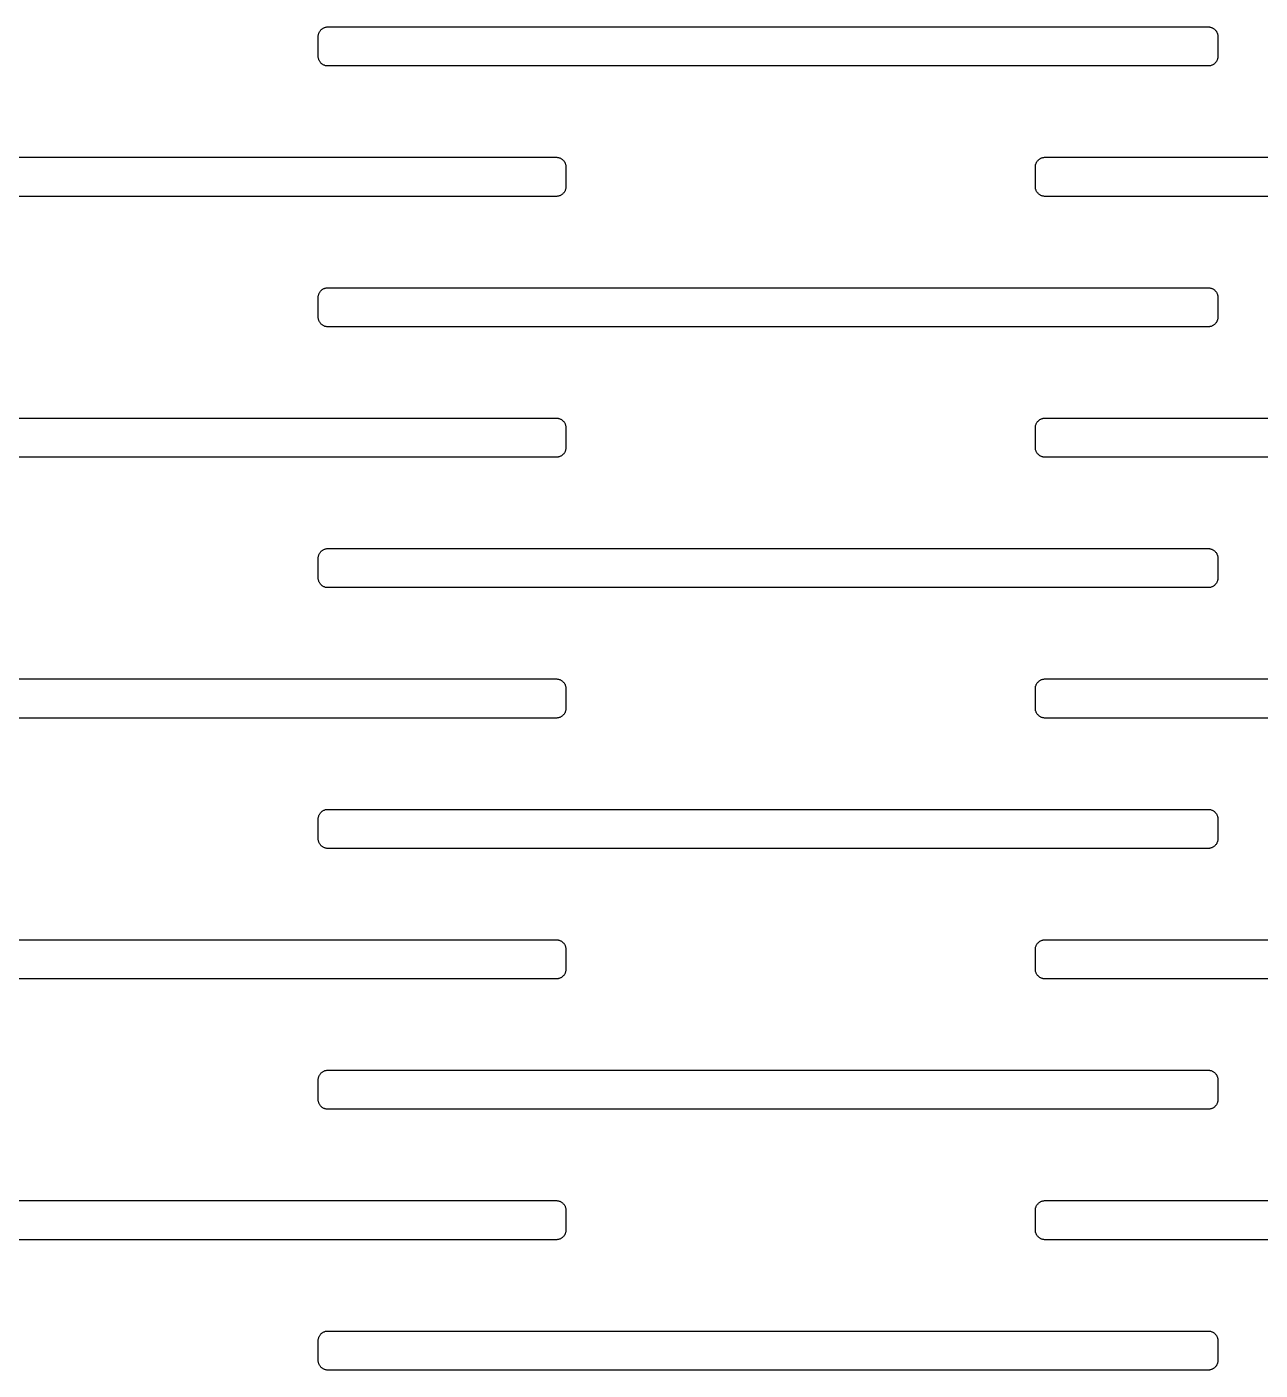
# Model space of a CAD drawing. Header units: metres. Extents: x -156 to 156, y -163 to 163.
# Drawn here: x -1.24 to 36.6, y -81.3 to -40.1 of the extents above; entities that cross this region are included whole.
import ezdxf

# ---------------------------------------------------------------- set-up
doc = ezdxf.new("R2010")
doc.units = ezdxf.units.M

msp = doc.modelspace()

# ---------------------------------------------------------------- linework, layer by layer
for p, q in [((7.70059, -40.3812), (7.70236, -40.3624)), ((7.70236, -40.3624), (7.70531, -40.3438)), ((7.70531, -40.3438), (7.70941, -40.3254)), ((7.70941, -40.3254), (7.71468, -40.3073)), ((7.71468, -40.3073), (7.72105, -40.2896)), ((7.72105, -40.2896), (7.72855, -40.2723)), ((7.72855, -40.2723), (7.73711, -40.2555)), ((7.73711, -40.2555), (7.74669, -40.2392)), ((7.74669, -40.2392), (7.75729, -40.2237)), ((7.75729, -40.2237), (7.76884, -40.2088)), ((7.76884, -40.2088), (7.7813, -40.1946)), ((7.7813, -40.1946), (7.79463, -40.1813)), ((7.79463, -40.1813), (7.80876, -40.1688)), ((7.80876, -40.1688), (7.82365, -40.1573)), ((7.82365, -40.1573), (7.83925, -40.1467)), ((7.83925, -40.1467), (7.85547, -40.1371)), ((7.85547, -40.1371), (7.87225, -40.1286)), ((7.87225, -40.1286), (7.88956, -40.1211)), ((7.88956, -40.1211), (7.90729, -40.1147)), ((7.90729, -40.1147), (7.92538, -40.1094)), ((7.92538, -40.1094), (7.94377, -40.1053)), ((7.94377, -40.1053), (7.96239, -40.1024)), ((7.96239, -40.1024), (7.98116, -40.1006)), ((7.98116, -40.1006), (8, -40.1)), ((8, -40.1), (35, -40.1)), ((35, -40.1), (35.0188, -40.1006)), ((35.0188, -40.1006), (35.0376, -40.1024)), ((35.0376, -40.1024), (35.0562, -40.1053)), ((35.0562, -40.1053), (35.0746, -40.1094)), ((35.0746, -40.1094), (35.0927, -40.1147)), ((35.0927, -40.1147), (35.1104, -40.1211)), ((35.1104, -40.1211), (35.1277, -40.1286)), ((35.1277, -40.1286), (35.1445, -40.1371)), ((35.1445, -40.1371), (35.1607, -40.1467)), ((35.1607, -40.1467), (35.1763, -40.1573)), ((35.1763, -40.1573), (35.1912, -40.1688)), ((35.1912, -40.1688), (35.2054, -40.1813)), ((35.2054, -40.1813), (35.2187, -40.1946)), ((35.2187, -40.1946), (35.2312, -40.2088)), ((35.2312, -40.2088), (35.2427, -40.2237)), ((35.2427, -40.2237), (35.2533, -40.2392)), ((35.2533, -40.2392), (35.2629, -40.2555)), ((35.2629, -40.2555), (35.2714, -40.2723)), ((35.2714, -40.2723), (35.2789, -40.2896)), ((35.2789, -40.2896), (35.2853, -40.3073)), ((35.2853, -40.3073), (35.2906, -40.3254)), ((35.2906, -40.3254), (35.2947, -40.3438)), ((35.2947, -40.3438), (35.2976, -40.3624)), ((35.2976, -40.3624), (35.2994, -40.3812)), ((7.7, -40.4), (7.70059, -40.3812)), ((7.7, -41), (7.7, -40.4)), ((35.2994, -40.3812), (35.3, -40.4)), ((35.3, -40.4), (35.3, -41)), ((7.70059, -41.0188), (7.7, -41)), ((7.70236, -41.0376), (7.70059, -41.0188)), ((7.70531, -41.0562), (7.70236, -41.0376)), ((7.70941, -41.0746), (7.70531, -41.0562)), ((7.71468, -41.0927), (7.70941, -41.0746)), ((7.72105, -41.1104), (7.71468, -41.0927)), ((7.72855, -41.1277), (7.72105, -41.1104)), ((7.73711, -41.1445), (7.72855, -41.1277)), ((7.74669, -41.1607), (7.73711, -41.1445)), ((7.75729, -41.1763), (7.74669, -41.1607)), ((7.76884, -41.1912), (7.75729, -41.1763)), ((7.7813, -41.2054), (7.76884, -41.1912)), ((35.2312, -41.1912), (35.2187, -41.2054)), ((35.2427, -41.1763), (35.2312, -41.1912)), ((35.2533, -41.1607), (35.2427, -41.1763)), ((35.2629, -41.1445), (35.2533, -41.1607)), ((35.2714, -41.1277), (35.2629, -41.1445)), ((35.2789, -41.1104), (35.2714, -41.1277)), ((35.2853, -41.0927), (35.2789, -41.1104)), ((35.2906, -41.0746), (35.2853, -41.0927)), ((35.2947, -41.0562), (35.2906, -41.0746)), ((35.2976, -41.0376), (35.2947, -41.0562)), ((35.2994, -41.0188), (35.2976, -41.0376)), ((35.3, -41), (35.2994, -41.0188)), ((7.79463, -41.2187), (7.7813, -41.2054)), ((7.80876, -41.2312), (7.79463, -41.2187)), ((7.82365, -41.2427), (7.80876, -41.2312)), ((7.83925, -41.2533), (7.82365, -41.2427)), ((7.85547, -41.2629), (7.83925, -41.2533)), ((7.87225, -41.2714), (7.85547, -41.2629)), ((7.88956, -41.2789), (7.87225, -41.2714)), ((7.90729, -41.2853), (7.88956, -41.2789)), ((7.92538, -41.2906), (7.90729, -41.2853)), ((7.94377, -41.2947), (7.92538, -41.2906)), ((7.96239, -41.2976), (7.94377, -41.2947)), ((7.98116, -41.2994), (7.96239, -41.2976)), ((8, -41.3), (7.98116, -41.2994)), ((35, -41.3), (8, -41.3)), ((35.0188, -41.2994), (35, -41.3)), ((35.0376, -41.2976), (35.0188, -41.2994)), ((35.0562, -41.2947), (35.0376, -41.2976)), ((35.0746, -41.2906), (35.0562, -41.2947)), ((35.0927, -41.2853), (35.0746, -41.2906)), ((35.1104, -41.2789), (35.0927, -41.2853)), ((35.1277, -41.2714), (35.1104, -41.2789)), ((35.1445, -41.2629), (35.1277, -41.2714)), ((35.1607, -41.2533), (35.1445, -41.2629)), ((35.1763, -41.2427), (35.1607, -41.2533)), ((35.1912, -41.2312), (35.1763, -41.2427)), ((35.2054, -41.2187), (35.1912, -41.2312)), ((35.2187, -41.2054), (35.2054, -41.2187)), ((-15, -44.1), (15, -44.1)), ((15, -44.1), (15.0188, -44.1006)), ((15.0188, -44.1006), (15.0376, -44.1024)), ((15.0376, -44.1024), (15.0562, -44.1053)), ((15.0562, -44.1053), (15.0746, -44.1094)), ((15.0746, -44.1094), (15.0927, -44.1147)), ((15.0927, -44.1147), (15.1104, -44.1211)), ((15.1104, -44.1211), (15.1277, -44.1286)), ((15.1277, -44.1286), (15.1445, -44.1371)), ((15.1445, -44.1371), (15.1607, -44.1467)), ((15.1607, -44.1467), (15.1763, -44.1573)), ((15.1763, -44.1573), (15.1912, -44.1688)), ((15.1912, -44.1688), (15.2054, -44.1813)), ((15.2054, -44.1813), (15.2187, -44.1946)), ((15.2187, -44.1946), (15.2311, -44.2088)), ((15.2311, -44.2088), (15.2427, -44.2237)), ((15.2427, -44.2237), (15.2533, -44.2392)), ((15.2533, -44.2392), (15.2629, -44.2555)), ((15.2629, -44.2555), (15.2714, -44.2723)), ((15.2714, -44.2723), (15.2789, -44.2896)), ((15.2789, -44.2896), (15.2853, -44.3073)), ((15.2853, -44.3073), (15.2906, -44.3254)), ((15.2906, -44.3254), (15.2947, -44.3438)), ((15.2947, -44.3438), (15.2976, -44.3624)), ((15.2976, -44.3624), (15.2994, -44.3812)), ((15.2994, -44.3812), (15.3, -44.4)), ((15.3, -44.4), (15.3, -45)), ((29.7, -44.4), (29.7006, -44.3812)), ((29.7, -45), (29.7, -44.4)), ((29.7006, -44.3812), (29.7024, -44.3624)), ((29.7024, -44.3624), (29.7053, -44.3438)), ((29.7053, -44.3438), (29.7094, -44.3254)), ((29.7094, -44.3254), (29.7147, -44.3073)), ((29.7147, -44.3073), (29.7211, -44.2896)), ((29.7211, -44.2896), (29.7285, -44.2723)), ((29.7285, -44.2723), (29.7371, -44.2555)), ((29.7371, -44.2555), (29.7467, -44.2392)), ((29.7467, -44.2392), (29.7573, -44.2237)), ((29.7573, -44.2237), (29.7688, -44.2088)), ((29.7688, -44.2088), (29.7813, -44.1946)), ((29.7813, -44.1946), (29.7946, -44.1813)), ((29.7946, -44.1813), (29.8088, -44.1688)), ((29.8088, -44.1688), (29.8237, -44.1573)), ((29.8237, -44.1573), (29.8392, -44.1467)), ((29.8392, -44.1467), (29.8555, -44.1371)), ((29.8555, -44.1371), (29.8723, -44.1286)), ((29.8723, -44.1286), (29.8896, -44.1211)), ((29.8896, -44.1211), (29.9073, -44.1147)), ((29.9073, -44.1147), (29.9254, -44.1094)), ((29.9254, -44.1094), (29.9438, -44.1053)), ((29.9438, -44.1053), (29.9624, -44.1024)), ((29.9624, -44.1024), (29.9812, -44.1006)), ((29.9812, -44.1006), (30, -44.1)), ((30, -44.1), (57, -44.1)), ((15, -45.3), (-15, -45.3)), ((15.0188, -45.2994), (15, -45.3)), ((15.0376, -45.2976), (15.0188, -45.2994)), ((15.0562, -45.2947), (15.0376, -45.2976)), ((15.0746, -45.2906), (15.0562, -45.2947)), ((15.0927, -45.2853), (15.0746, -45.2906)), ((15.1104, -45.2789), (15.0927, -45.2853)), ((15.1277, -45.2714), (15.1104, -45.2789)), ((15.1445, -45.2629), (15.1277, -45.2714)), ((15.1607, -45.2533), (15.1445, -45.2629)), ((15.1763, -45.2427), (15.1607, -45.2533)), ((15.1912, -45.2312), (15.1763, -45.2427)), ((15.2054, -45.2187), (15.1912, -45.2312)), ((15.2187, -45.2054), (15.2054, -45.2187)), ((15.2311, -45.1912), (15.2187, -45.2054)), ((15.2427, -45.1763), (15.2311, -45.1912)), ((15.2533, -45.1607), (15.2427, -45.1763)), ((15.2629, -45.1445), (15.2533, -45.1607)), ((15.2714, -45.1277), (15.2629, -45.1445)), ((15.2789, -45.1104), (15.2714, -45.1277)), ((15.2853, -45.0927), (15.2789, -45.1104)), ((15.2906, -45.0746), (15.2853, -45.0927)), ((15.2947, -45.0562), (15.2906, -45.0746)), ((15.2976, -45.0376), (15.2947, -45.0562)), ((15.2994, -45.0188), (15.2976, -45.0376)), ((15.3, -45), (15.2994, -45.0188)), ((29.7006, -45.0188), (29.7, -45)), ((29.7024, -45.0376), (29.7006, -45.0188)), ((29.7053, -45.0562), (29.7024, -45.0376)), ((29.7094, -45.0746), (29.7053, -45.0562)), ((29.7147, -45.0927), (29.7094, -45.0746)), ((29.7211, -45.1104), (29.7147, -45.0927)), ((29.7285, -45.1277), (29.7211, -45.1104)), ((29.7371, -45.1445), (29.7285, -45.1277)), ((29.7467, -45.1607), (29.7371, -45.1445)), ((29.7573, -45.1763), (29.7467, -45.1607)), ((29.7688, -45.1912), (29.7573, -45.1763)), ((29.7813, -45.2054), (29.7688, -45.1912)), ((29.7946, -45.2187), (29.7813, -45.2054)), ((29.8088, -45.2312), (29.7946, -45.2187)), ((29.8237, -45.2427), (29.8088, -45.2312)), ((29.8392, -45.2533), (29.8237, -45.2427)), ((29.8555, -45.2629), (29.8392, -45.2533)), ((29.8723, -45.2714), (29.8555, -45.2629)), ((29.8896, -45.2789), (29.8723, -45.2714)), ((29.9073, -45.2853), (29.8896, -45.2789)), ((29.9254, -45.2906), (29.9073, -45.2853)), ((29.9438, -45.2947), (29.9254, -45.2906)), ((29.9624, -45.2976), (29.9438, -45.2947)), ((29.9812, -45.2994), (29.9624, -45.2976)), ((30, -45.3), (29.9812, -45.2994)), ((57, -45.3), (30, -45.3)), ((7.76884, -48.2088), (7.7813, -48.1946)), ((7.7813, -48.1946), (7.79463, -48.1813)), ((7.79463, -48.1813), (7.80876, -48.1688)), ((7.80876, -48.1688), (7.82365, -48.1573)), ((7.82365, -48.1573), (7.83925, -48.1467)), ((7.83925, -48.1467), (7.85547, -48.1371)), ((7.85547, -48.1371), (7.87225, -48.1286)), ((7.87225, -48.1286), (7.88956, -48.1211)), ((7.88956, -48.1211), (7.90729, -48.1147)), ((7.90729, -48.1147), (7.92538, -48.1094)), ((7.92538, -48.1094), (7.94377, -48.1053)), ((7.94377, -48.1053), (7.96239, -48.1024)), ((7.96239, -48.1024), (7.98116, -48.1006)), ((7.98116, -48.1006), (8, -48.1)), ((8, -48.1), (35, -48.1)), ((35, -48.1), (35.0188, -48.1006)), ((35.0188, -48.1006), (35.0376, -48.1024)), ((35.0376, -48.1024), (35.0562, -48.1053)), ((35.0562, -48.1053), (35.0746, -48.1094)), ((35.0746, -48.1094), (35.0927, -48.1147)), ((35.0927, -48.1147), (35.1104, -48.1211)), ((35.1104, -48.1211), (35.1277, -48.1286)), ((35.1277, -48.1286), (35.1445, -48.1371)), ((35.1445, -48.1371), (35.1607, -48.1467)), ((35.1607, -48.1467), (35.1763, -48.1573)), ((35.1763, -48.1573), (35.1912, -48.1688)), ((35.1912, -48.1688), (35.2054, -48.1813)), ((35.2054, -48.1813), (35.2187, -48.1946)), ((35.2187, -48.1946), (35.2312, -48.2088)), ((7.7, -48.4), (7.70059, -48.3812)), ((7.7, -49), (7.7, -48.4)), ((7.70059, -48.3812), (7.70236, -48.3624)), ((7.70236, -48.3624), (7.70531, -48.3438)), ((7.70531, -48.3438), (7.70941, -48.3254)), ((7.70941, -48.3254), (7.71468, -48.3073)), ((7.71468, -48.3073), (7.72105, -48.2896)), ((7.72105, -48.2896), (7.72855, -48.2723)), ((7.72855, -48.2723), (7.73711, -48.2555)), ((7.73711, -48.2555), (7.74669, -48.2392)), ((7.74669, -48.2392), (7.75729, -48.2237)), ((7.75729, -48.2237), (7.76884, -48.2088)), ((35.2312, -48.2088), (35.2427, -48.2237)), ((35.2427, -48.2237), (35.2533, -48.2392)), ((35.2533, -48.2392), (35.2629, -48.2555)), ((35.2629, -48.2555), (35.2714, -48.2723)), ((35.2714, -48.2723), (35.2789, -48.2896)), ((35.2789, -48.2896), (35.2853, -48.3073)), ((35.2853, -48.3073), (35.2906, -48.3254)), ((35.2906, -48.3254), (35.2947, -48.3438)), ((35.2947, -48.3438), (35.2976, -48.3624)), ((35.2976, -48.3624), (35.2994, -48.3812)), ((35.2994, -48.3812), (35.3, -48.4)), ((35.3, -48.4), (35.3, -49)), ((7.70059, -49.0188), (7.7, -49)), ((7.70236, -49.0376), (7.70059, -49.0188)), ((35.2994, -49.0188), (35.2976, -49.0376)), ((35.3, -49), (35.2994, -49.0188)), ((7.70531, -49.0562), (7.70236, -49.0376)), ((7.70941, -49.0746), (7.70531, -49.0562)), ((7.71468, -49.0927), (7.70941, -49.0746)), ((7.72105, -49.1104), (7.71468, -49.0927)), ((7.72855, -49.1277), (7.72105, -49.1104)), ((7.73711, -49.1445), (7.72855, -49.1277)), ((7.74669, -49.1607), (7.73711, -49.1445)), ((7.75729, -49.1763), (7.74669, -49.1607)), ((7.76884, -49.1912), (7.75729, -49.1763)), ((7.7813, -49.2054), (7.76884, -49.1912)), ((7.79463, -49.2187), (7.7813, -49.2054)), ((7.80876, -49.2312), (7.79463, -49.2187)), ((7.82365, -49.2427), (7.80876, -49.2312)), ((7.83925, -49.2533), (7.82365, -49.2427)), ((7.85547, -49.2629), (7.83925, -49.2533)), ((7.87225, -49.2714), (7.85547, -49.2629)), ((7.88956, -49.2789), (7.87225, -49.2714)), ((7.90729, -49.2853), (7.88956, -49.2789)), ((7.92538, -49.2906), (7.90729, -49.2853)), ((7.94377, -49.2947), (7.92538, -49.2906)), ((7.96239, -49.2976), (7.94377, -49.2947)), ((7.98116, -49.2994), (7.96239, -49.2976)), ((8, -49.3), (7.98116, -49.2994)), ((35, -49.3), (8, -49.3)), ((35.0188, -49.2994), (35, -49.3)), ((35.0376, -49.2976), (35.0188, -49.2994)), ((35.0562, -49.2947), (35.0376, -49.2976)), ((35.0746, -49.2906), (35.0562, -49.2947)), ((35.0927, -49.2853), (35.0746, -49.2906)), ((35.1104, -49.2789), (35.0927, -49.2853)), ((35.1277, -49.2714), (35.1104, -49.2789)), ((35.1445, -49.2629), (35.1277, -49.2714)), ((35.1607, -49.2533), (35.1445, -49.2629)), ((35.1763, -49.2427), (35.1607, -49.2533)), ((35.1912, -49.2312), (35.1763, -49.2427)), ((35.2054, -49.2187), (35.1912, -49.2312)), ((35.2187, -49.2054), (35.2054, -49.2187)), ((35.2312, -49.1912), (35.2187, -49.2054)), ((35.2427, -49.1763), (35.2312, -49.1912)), ((35.2533, -49.1607), (35.2427, -49.1763)), ((35.2629, -49.1445), (35.2533, -49.1607)), ((35.2714, -49.1277), (35.2629, -49.1445)), ((35.2789, -49.1104), (35.2714, -49.1277)), ((35.2853, -49.0927), (35.2789, -49.1104)), ((35.2906, -49.0746), (35.2853, -49.0927)), ((35.2947, -49.0562), (35.2906, -49.0746)), ((35.2976, -49.0376), (35.2947, -49.0562)), ((-15, -52.1), (15, -52.1)), ((15, -52.1), (15.0188, -52.1006)), ((15.0188, -52.1006), (15.0376, -52.1024)), ((15.0376, -52.1024), (15.0562, -52.1053)), ((15.0562, -52.1053), (15.0746, -52.1094)), ((15.0746, -52.1094), (15.0927, -52.1147)), ((15.0927, -52.1147), (15.1104, -52.1211)), ((15.1104, -52.1211), (15.1277, -52.1286)), ((15.1277, -52.1286), (15.1445, -52.1371)), ((15.1445, -52.1371), (15.1607, -52.1467)), ((15.1607, -52.1467), (15.1763, -52.1573)), ((15.1763, -52.1573), (15.1912, -52.1688)), ((15.1912, -52.1688), (15.2054, -52.1813)), ((15.2054, -52.1813), (15.2187, -52.1946)), ((15.2187, -52.1946), (15.2311, -52.2088)), ((15.2311, -52.2088), (15.2427, -52.2237)), ((15.2427, -52.2237), (15.2533, -52.2392)), ((15.2533, -52.2392), (15.2629, -52.2555)), ((15.2629, -52.2555), (15.2714, -52.2723)), ((15.2714, -52.2723), (15.2789, -52.2896)), ((15.2789, -52.2896), (15.2853, -52.3073)), ((15.2853, -52.3073), (15.2906, -52.3254)), ((29.7094, -52.3254), (29.7147, -52.3073)), ((29.7147, -52.3073), (29.7211, -52.2896)), ((29.7211, -52.2896), (29.7285, -52.2723)), ((29.7285, -52.2723), (29.7371, -52.2555)), ((29.7371, -52.2555), (29.7467, -52.2392)), ((29.7467, -52.2392), (29.7573, -52.2237)), ((29.7573, -52.2237), (29.7688, -52.2088)), ((29.7688, -52.2088), (29.7813, -52.1946)), ((29.7813, -52.1946), (29.7946, -52.1813)), ((29.7946, -52.1813), (29.8088, -52.1688)), ((29.8088, -52.1688), (29.8237, -52.1573)), ((29.8237, -52.1573), (29.8392, -52.1467)), ((29.8392, -52.1467), (29.8555, -52.1371)), ((29.8555, -52.1371), (29.8723, -52.1286)), ((29.8723, -52.1286), (29.8896, -52.1211)), ((29.8896, -52.1211), (29.9073, -52.1147)), ((29.9073, -52.1147), (29.9254, -52.1094)), ((29.9254, -52.1094), (29.9438, -52.1053)), ((29.9438, -52.1053), (29.9624, -52.1024)), ((29.9624, -52.1024), (29.9812, -52.1006)), ((29.9812, -52.1006), (30, -52.1)), ((30, -52.1), (57, -52.1)), ((15.2906, -52.3254), (15.2947, -52.3438)), ((15.2947, -52.3438), (15.2976, -52.3624)), ((15.2976, -52.3624), (15.2994, -52.3812)), ((15.2994, -52.3812), (15.3, -52.4)), ((15.3, -52.4), (15.3, -53)), ((29.7, -52.4), (29.7006, -52.3812)), ((29.7, -53), (29.7, -52.4)), ((29.7006, -52.3812), (29.7024, -52.3624)), ((29.7024, -52.3624), (29.7053, -52.3438)), ((29.7053, -52.3438), (29.7094, -52.3254)), ((15.2629, -53.1445), (15.2533, -53.1607)), ((15.2714, -53.1277), (15.2629, -53.1445)), ((15.2789, -53.1104), (15.2714, -53.1277)), ((15.2853, -53.0927), (15.2789, -53.1104)), ((15.2906, -53.0746), (15.2853, -53.0927)), ((15.2947, -53.0562), (15.2906, -53.0746)), ((15.2976, -53.0376), (15.2947, -53.0562)), ((15.2994, -53.0188), (15.2976, -53.0376)), ((15.3, -53), (15.2994, -53.0188)), ((29.7006, -53.0188), (29.7, -53)), ((29.7024, -53.0376), (29.7006, -53.0188)), ((29.7053, -53.0562), (29.7024, -53.0376)), ((29.7094, -53.0746), (29.7053, -53.0562)), ((29.7147, -53.0927), (29.7094, -53.0746)), ((29.7211, -53.1104), (29.7147, -53.0927)), ((29.7285, -53.1277), (29.7211, -53.1104)), ((29.7371, -53.1445), (29.7285, -53.1277)), ((29.7467, -53.1607), (29.7371, -53.1445)), ((15, -53.3), (-15, -53.3)), ((15.0188, -53.2994), (15, -53.3)), ((15.0376, -53.2976), (15.0188, -53.2994)), ((15.0562, -53.2947), (15.0376, -53.2976)), ((15.0746, -53.2906), (15.0562, -53.2947)), ((15.0927, -53.2853), (15.0746, -53.2906)), ((15.1104, -53.2789), (15.0927, -53.2853)), ((15.1277, -53.2714), (15.1104, -53.2789)), ((15.1445, -53.2629), (15.1277, -53.2714)), ((15.1607, -53.2533), (15.1445, -53.2629)), ((15.1763, -53.2427), (15.1607, -53.2533)), ((15.1912, -53.2312), (15.1763, -53.2427)), ((15.2054, -53.2187), (15.1912, -53.2312)), ((15.2187, -53.2054), (15.2054, -53.2187)), ((15.2311, -53.1912), (15.2187, -53.2054)), ((15.2427, -53.1763), (15.2311, -53.1912)), ((15.2533, -53.1607), (15.2427, -53.1763)), ((29.7573, -53.1763), (29.7467, -53.1607)), ((29.7688, -53.1912), (29.7573, -53.1763)), ((29.7813, -53.2054), (29.7688, -53.1912)), ((29.7946, -53.2187), (29.7813, -53.2054)), ((29.8088, -53.2312), (29.7946, -53.2187)), ((29.8237, -53.2427), (29.8088, -53.2312)), ((29.8392, -53.2533), (29.8237, -53.2427)), ((29.8555, -53.2629), (29.8392, -53.2533)), ((29.8723, -53.2714), (29.8555, -53.2629)), ((29.8896, -53.2789), (29.8723, -53.2714)), ((29.9073, -53.2853), (29.8896, -53.2789)), ((29.9254, -53.2906), (29.9073, -53.2853)), ((29.9438, -53.2947), (29.9254, -53.2906)), ((29.9624, -53.2976), (29.9438, -53.2947)), ((29.9812, -53.2994), (29.9624, -53.2976)), ((30, -53.3), (29.9812, -53.2994)), ((57, -53.3), (30, -53.3)), ((7.7, -56.4), (7.70059, -56.3812)), ((7.7, -57), (7.7, -56.4)), ((7.70059, -56.3812), (7.70236, -56.3624)), ((7.70236, -56.3624), (7.70531, -56.3438)), ((7.70531, -56.3438), (7.70941, -56.3254)), ((7.70941, -56.3254), (7.71468, -56.3073)), ((7.71468, -56.3073), (7.72105, -56.2896)), ((7.72105, -56.2896), (7.72855, -56.2723)), ((7.72855, -56.2723), (7.73711, -56.2555)), ((7.73711, -56.2555), (7.74669, -56.2392)), ((7.74669, -56.2392), (7.75729, -56.2237)), ((7.75729, -56.2237), (7.76884, -56.2088)), ((7.76884, -56.2088), (7.7813, -56.1946)), ((7.7813, -56.1946), (7.79463, -56.1813)), ((7.79463, -56.1813), (7.80876, -56.1688)), ((7.80876, -56.1688), (7.82365, -56.1573)), ((7.82365, -56.1573), (7.83925, -56.1467)), ((7.83925, -56.1467), (7.85547, -56.1371)), ((7.85547, -56.1371), (7.87225, -56.1286)), ((7.87225, -56.1286), (7.88956, -56.1211)), ((7.88956, -56.1211), (7.90729, -56.1147)), ((7.90729, -56.1147), (7.92538, -56.1094)), ((7.92538, -56.1094), (7.94377, -56.1053)), ((7.94377, -56.1053), (7.96239, -56.1024)), ((7.96239, -56.1024), (7.98116, -56.1006)), ((7.98116, -56.1006), (8, -56.1)), ((8, -56.1), (35, -56.1)), ((35, -56.1), (35.0188, -56.1006)), ((35.0188, -56.1006), (35.0376, -56.1024)), ((35.0376, -56.1024), (35.0562, -56.1053)), ((35.0562, -56.1053), (35.0746, -56.1094)), ((35.0746, -56.1094), (35.0927, -56.1147)), ((35.0927, -56.1147), (35.1104, -56.1211)), ((35.1104, -56.1211), (35.1277, -56.1286)), ((35.1277, -56.1286), (35.1445, -56.1371)), ((35.1445, -56.1371), (35.1607, -56.1467)), ((35.1607, -56.1467), (35.1763, -56.1573)), ((35.1763, -56.1573), (35.1912, -56.1688)), ((35.1912, -56.1688), (35.2054, -56.1813)), ((35.2054, -56.1813), (35.2187, -56.1946)), ((35.2187, -56.1946), (35.2312, -56.2088)), ((35.2312, -56.2088), (35.2427, -56.2237)), ((35.2427, -56.2237), (35.2533, -56.2392)), ((35.2533, -56.2392), (35.2629, -56.2555)), ((35.2629, -56.2555), (35.2714, -56.2723)), ((35.2714, -56.2723), (35.2789, -56.2896)), ((35.2789, -56.2896), (35.2853, -56.3073)), ((35.2853, -56.3073), (35.2906, -56.3254)), ((35.2906, -56.3254), (35.2947, -56.3438)), ((35.2947, -56.3438), (35.2976, -56.3624)), ((35.2976, -56.3624), (35.2994, -56.3812)), ((35.2994, -56.3812), (35.3, -56.4)), ((35.3, -56.4), (35.3, -57)), ((7.70059, -57.0188), (7.7, -57)), ((7.70236, -57.0376), (7.70059, -57.0188)), ((7.70531, -57.0562), (7.70236, -57.0376)), ((7.70941, -57.0746), (7.70531, -57.0562)), ((7.71468, -57.0927), (7.70941, -57.0746)), ((7.72105, -57.1104), (7.71468, -57.0927)), ((7.72855, -57.1277), (7.72105, -57.1104)), ((7.73711, -57.1445), (7.72855, -57.1277)), ((7.74669, -57.1607), (7.73711, -57.1445)), ((7.75729, -57.1763), (7.74669, -57.1607)), ((7.76884, -57.1912), (7.75729, -57.1763)), ((7.7813, -57.2054), (7.76884, -57.1912)), ((7.79463, -57.2187), (7.7813, -57.2054)), ((7.80876, -57.2312), (7.79463, -57.2187)), ((7.82365, -57.2427), (7.80876, -57.2312)), ((7.83925, -57.2533), (7.82365, -57.2427)), ((7.85547, -57.2629), (7.83925, -57.2533)), ((7.87225, -57.2714), (7.85547, -57.2629)), ((35.1445, -57.2629), (35.1277, -57.2714)), ((35.1607, -57.2533), (35.1445, -57.2629)), ((35.1763, -57.2427), (35.1607, -57.2533)), ((35.1912, -57.2312), (35.1763, -57.2427)), ((35.2054, -57.2187), (35.1912, -57.2312)), ((35.2187, -57.2054), (35.2054, -57.2187)), ((35.2312, -57.1912), (35.2187, -57.2054)), ((35.2427, -57.1763), (35.2312, -57.1912)), ((35.2533, -57.1607), (35.2427, -57.1763)), ((35.2629, -57.1445), (35.2533, -57.1607)), ((35.2714, -57.1277), (35.2629, -57.1445)), ((35.2789, -57.1104), (35.2714, -57.1277)), ((35.2853, -57.0927), (35.2789, -57.1104)), ((35.2906, -57.0746), (35.2853, -57.0927)), ((35.2947, -57.0562), (35.2906, -57.0746)), ((35.2976, -57.0376), (35.2947, -57.0562)), ((35.2994, -57.0188), (35.2976, -57.0376)), ((35.3, -57), (35.2994, -57.0188)), ((7.88956, -57.2789), (7.87225, -57.2714)), ((7.90729, -57.2853), (7.88956, -57.2789)), ((7.92538, -57.2906), (7.90729, -57.2853)), ((7.94377, -57.2947), (7.92538, -57.2906)), ((7.96239, -57.2976), (7.94377, -57.2947)), ((7.98116, -57.2994), (7.96239, -57.2976)), ((8, -57.3), (7.98116, -57.2994)), ((35, -57.3), (8, -57.3)), ((35.0188, -57.2994), (35, -57.3)), ((35.0376, -57.2976), (35.0188, -57.2994)), ((35.0562, -57.2947), (35.0376, -57.2976)), ((35.0746, -57.2906), (35.0562, -57.2947)), ((35.0927, -57.2853), (35.0746, -57.2906)), ((35.1104, -57.2789), (35.0927, -57.2853)), ((35.1277, -57.2714), (35.1104, -57.2789)), ((-15, -60.1), (15, -60.1)), ((15, -60.1), (15.0188, -60.1006)), ((15.0188, -60.1006), (15.0376, -60.1024)), ((15.0376, -60.1024), (15.0562, -60.1053)), ((15.0562, -60.1053), (15.0746, -60.1094)), ((15.0746, -60.1094), (15.0927, -60.1147)), ((15.0927, -60.1147), (15.1104, -60.1211)), ((15.1104, -60.1211), (15.1277, -60.1286)), ((15.1277, -60.1286), (15.1445, -60.1371)), ((15.1445, -60.1371), (15.1607, -60.1467)), ((15.1607, -60.1467), (15.1763, -60.1573)), ((29.8237, -60.1573), (29.8392, -60.1467)), ((29.8392, -60.1467), (29.8555, -60.1371)), ((29.8555, -60.1371), (29.8723, -60.1286)), ((29.8723, -60.1286), (29.8896, -60.1211)), ((29.8896, -60.1211), (29.9073, -60.1147)), ((29.9073, -60.1147), (29.9254, -60.1094)), ((29.9254, -60.1094), (29.9438, -60.1053)), ((29.9438, -60.1053), (29.9624, -60.1024)), ((29.9624, -60.1024), (29.9812, -60.1006)), ((29.9812, -60.1006), (30, -60.1)), ((30, -60.1), (57, -60.1)), ((15.1763, -60.1573), (15.1912, -60.1688)), ((15.1912, -60.1688), (15.2054, -60.1813)), ((15.2054, -60.1813), (15.2187, -60.1946)), ((15.2187, -60.1946), (15.2311, -60.2088)), ((15.2311, -60.2088), (15.2427, -60.2237)), ((15.2427, -60.2237), (15.2533, -60.2392)), ((15.2533, -60.2392), (15.2629, -60.2555)), ((15.2629, -60.2555), (15.2714, -60.2723)), ((15.2714, -60.2723), (15.2789, -60.2896)), ((15.2789, -60.2896), (15.2853, -60.3073)), ((15.2853, -60.3073), (15.2906, -60.3254)), ((15.2906, -60.3254), (15.2947, -60.3438)), ((15.2947, -60.3438), (15.2976, -60.3624)), ((15.2976, -60.3624), (15.2994, -60.3812)), ((15.2994, -60.3812), (15.3, -60.4)), ((15.3, -60.4), (15.3, -61)), ((29.7, -60.4), (29.7006, -60.3812)), ((29.7, -61), (29.7, -60.4)), ((29.7006, -60.3812), (29.7024, -60.3624)), ((29.7024, -60.3624), (29.7053, -60.3438)), ((29.7053, -60.3438), (29.7094, -60.3254)), ((29.7094, -60.3254), (29.7147, -60.3073)), ((29.7147, -60.3073), (29.7211, -60.2896)), ((29.7211, -60.2896), (29.7285, -60.2723)), ((29.7285, -60.2723), (29.7371, -60.2555)), ((29.7371, -60.2555), (29.7467, -60.2392)), ((29.7467, -60.2392), (29.7573, -60.2237)), ((29.7573, -60.2237), (29.7688, -60.2088)), ((29.7688, -60.2088), (29.7813, -60.1946)), ((29.7813, -60.1946), (29.7946, -60.1813)), ((29.7946, -60.1813), (29.8088, -60.1688)), ((29.8088, -60.1688), (29.8237, -60.1573)), ((15, -61.3), (-15, -61.3)), ((15.0188, -61.2994), (15, -61.3)), ((15.0376, -61.2976), (15.0188, -61.2994)), ((15.0562, -61.2947), (15.0376, -61.2976)), ((15.0746, -61.2906), (15.0562, -61.2947)), ((15.0927, -61.2853), (15.0746, -61.2906)), ((15.1104, -61.2789), (15.0927, -61.2853)), ((15.1277, -61.2714), (15.1104, -61.2789)), ((15.1445, -61.2629), (15.1277, -61.2714)), ((15.1607, -61.2533), (15.1445, -61.2629)), ((15.1763, -61.2427), (15.1607, -61.2533)), ((15.1912, -61.2312), (15.1763, -61.2427)), ((15.2054, -61.2187), (15.1912, -61.2312)), ((15.2187, -61.2054), (15.2054, -61.2187)), ((15.2311, -61.1912), (15.2187, -61.2054)), ((15.2427, -61.1763), (15.2311, -61.1912)), ((15.2533, -61.1607), (15.2427, -61.1763)), ((15.2629, -61.1445), (15.2533, -61.1607)), ((15.2714, -61.1277), (15.2629, -61.1445)), ((15.2789, -61.1104), (15.2714, -61.1277)), ((15.2853, -61.0927), (15.2789, -61.1104)), ((15.2906, -61.0746), (15.2853, -61.0927)), ((15.2947, -61.0562), (15.2906, -61.0746)), ((15.2976, -61.0376), (15.2947, -61.0562)), ((15.2994, -61.0188), (15.2976, -61.0376)), ((15.3, -61), (15.2994, -61.0188)), ((29.7006, -61.0188), (29.7, -61)), ((29.7024, -61.0376), (29.7006, -61.0188)), ((29.7053, -61.0562), (29.7024, -61.0376)), ((29.7094, -61.0746), (29.7053, -61.0562)), ((29.7147, -61.0927), (29.7094, -61.0746)), ((29.7211, -61.1104), (29.7147, -61.0927)), ((29.7285, -61.1277), (29.7211, -61.1104)), ((29.7371, -61.1445), (29.7285, -61.1277)), ((29.7467, -61.1607), (29.7371, -61.1445)), ((29.7573, -61.1763), (29.7467, -61.1607)), ((29.7688, -61.1912), (29.7573, -61.1763)), ((29.7813, -61.2054), (29.7688, -61.1912)), ((29.7946, -61.2187), (29.7813, -61.2054)), ((29.8088, -61.2312), (29.7946, -61.2187)), ((29.8237, -61.2427), (29.8088, -61.2312)), ((29.8392, -61.2533), (29.8237, -61.2427)), ((29.8555, -61.2629), (29.8392, -61.2533)), ((29.8723, -61.2714), (29.8555, -61.2629)), ((29.8896, -61.2789), (29.8723, -61.2714)), ((29.9073, -61.2853), (29.8896, -61.2789)), ((29.9254, -61.2906), (29.9073, -61.2853)), ((29.9438, -61.2947), (29.9254, -61.2906)), ((29.9624, -61.2976), (29.9438, -61.2947)), ((29.9812, -61.2994), (29.9624, -61.2976)), ((30, -61.3), (29.9812, -61.2994)), ((57, -61.3), (30, -61.3)), ((7.72855, -64.2723), (7.73711, -64.2555)), ((7.73711, -64.2555), (7.74669, -64.2392)), ((7.74669, -64.2392), (7.75729, -64.2237)), ((7.75729, -64.2237), (7.76884, -64.2088)), ((7.76884, -64.2088), (7.7813, -64.1946)), ((7.7813, -64.1946), (7.79463, -64.1813)), ((7.79463, -64.1813), (7.80876, -64.1688)), ((7.80876, -64.1688), (7.82365, -64.1573)), ((7.82365, -64.1573), (7.83925, -64.1467)), ((7.83925, -64.1467), (7.85547, -64.1371)), ((7.85547, -64.1371), (7.87225, -64.1286)), ((7.87225, -64.1286), (7.88956, -64.1211)), ((7.88956, -64.1211), (7.90729, -64.1147)), ((7.90729, -64.1147), (7.92538, -64.1094)), ((7.92538, -64.1094), (7.94377, -64.1053)), ((7.94377, -64.1053), (7.96239, -64.1024)), ((7.96239, -64.1024), (7.98116, -64.1006)), ((7.98116, -64.1006), (8, -64.1)), ((8, -64.1), (35, -64.1)), ((35, -64.1), (35.0188, -64.1006)), ((35.0188, -64.1006), (35.0376, -64.1024)), ((35.0376, -64.1024), (35.0562, -64.1053)), ((35.0562, -64.1053), (35.0746, -64.1094)), ((35.0746, -64.1094), (35.0927, -64.1147)), ((35.0927, -64.1147), (35.1104, -64.1211)), ((35.1104, -64.1211), (35.1277, -64.1286)), ((35.1277, -64.1286), (35.1445, -64.1371)), ((35.1445, -64.1371), (35.1607, -64.1467)), ((35.1607, -64.1467), (35.1763, -64.1573)), ((35.1763, -64.1573), (35.1912, -64.1688)), ((35.1912, -64.1688), (35.2054, -64.1813)), ((35.2054, -64.1813), (35.2187, -64.1946)), ((35.2187, -64.1946), (35.2312, -64.2088)), ((35.2312, -64.2088), (35.2427, -64.2237)), ((35.2427, -64.2237), (35.2533, -64.2392)), ((35.2533, -64.2392), (35.2629, -64.2555)), ((35.2629, -64.2555), (35.2714, -64.2723)), ((7.7, -64.4), (7.70059, -64.3812)), ((7.7, -65), (7.7, -64.4)), ((7.70059, -64.3812), (7.70236, -64.3624)), ((7.70236, -64.3624), (7.70531, -64.3438)), ((7.70531, -64.3438), (7.70941, -64.3254)), ((7.70941, -64.3254), (7.71468, -64.3073)), ((7.71468, -64.3073), (7.72105, -64.2896)), ((7.72105, -64.2896), (7.72855, -64.2723)), ((35.2714, -64.2723), (35.2789, -64.2896)), ((35.2789, -64.2896), (35.2853, -64.3073)), ((35.2853, -64.3073), (35.2906, -64.3254)), ((35.2906, -64.3254), (35.2947, -64.3438)), ((35.2947, -64.3438), (35.2976, -64.3624)), ((35.2976, -64.3624), (35.2994, -64.3812)), ((35.2994, -64.3812), (35.3, -64.4)), ((35.3, -64.4), (35.3, -65)), ((7.70059, -65.0188), (7.7, -65)), ((7.70236, -65.0376), (7.70059, -65.0188)), ((7.70531, -65.0562), (7.70236, -65.0376)), ((7.70941, -65.0746), (7.70531, -65.0562)), ((7.71468, -65.0927), (7.70941, -65.0746)), ((7.72105, -65.1104), (7.71468, -65.0927)), ((35.2853, -65.0927), (35.2789, -65.1104)), ((35.2906, -65.0746), (35.2853, -65.0927)), ((35.2947, -65.0562), (35.2906, -65.0746)), ((35.2976, -65.0376), (35.2947, -65.0562)), ((35.2994, -65.0188), (35.2976, -65.0376)), ((35.3, -65), (35.2994, -65.0188)), ((7.72855, -65.1277), (7.72105, -65.1104)), ((7.73711, -65.1445), (7.72855, -65.1277)), ((7.74669, -65.1608), (7.73711, -65.1445)), ((7.75729, -65.1763), (7.74669, -65.1608)), ((7.76884, -65.1912), (7.75729, -65.1763)), ((7.7813, -65.2054), (7.76884, -65.1912)), ((7.79463, -65.2187), (7.7813, -65.2054)), ((7.80876, -65.2312), (7.79463, -65.2187)), ((7.82365, -65.2427), (7.80876, -65.2312)), ((7.83925, -65.2533), (7.82365, -65.2427)), ((7.85547, -65.2629), (7.83925, -65.2533)), ((7.87225, -65.2714), (7.85547, -65.2629)), ((7.88956, -65.2789), (7.87225, -65.2714)), ((7.90729, -65.2853), (7.88956, -65.2789)), ((7.92538, -65.2906), (7.90729, -65.2853)), ((7.94377, -65.2947), (7.92538, -65.2906)), ((7.96239, -65.2976), (7.94377, -65.2947)), ((7.98116, -65.2994), (7.96239, -65.2976)), ((8, -65.3), (7.98116, -65.2994)), ((35, -65.3), (8, -65.3)), ((35.0188, -65.2994), (35, -65.3)), ((35.0376, -65.2976), (35.0188, -65.2994)), ((35.0562, -65.2947), (35.0376, -65.2976)), ((35.0746, -65.2906), (35.0562, -65.2947)), ((35.0927, -65.2853), (35.0746, -65.2906)), ((35.1104, -65.2789), (35.0927, -65.2853)), ((35.1277, -65.2714), (35.1104, -65.2789)), ((35.1445, -65.2629), (35.1277, -65.2714)), ((35.1607, -65.2533), (35.1445, -65.2629)), ((35.1763, -65.2427), (35.1607, -65.2533)), ((35.1912, -65.2312), (35.1763, -65.2427)), ((35.2054, -65.2187), (35.1912, -65.2312)), ((35.2187, -65.2054), (35.2054, -65.2187)), ((35.2312, -65.1912), (35.2187, -65.2054)), ((35.2427, -65.1763), (35.2312, -65.1912)), ((35.2533, -65.1608), (35.2427, -65.1763)), ((35.2629, -65.1445), (35.2533, -65.1608)), ((35.2714, -65.1277), (35.2629, -65.1445)), ((35.2789, -65.1104), (35.2714, -65.1277)), ((-15, -68.1), (15, -68.1)), ((15, -68.1), (15.0188, -68.1006)), ((15.0188, -68.1006), (15.0376, -68.1024)), ((15.0376, -68.1024), (15.0562, -68.1053)), ((15.0562, -68.1053), (15.0746, -68.1094)), ((15.0746, -68.1094), (15.0927, -68.1147)), ((15.0927, -68.1147), (15.1104, -68.1211)), ((15.1104, -68.1211), (15.1277, -68.1286)), ((15.1277, -68.1286), (15.1445, -68.1371)), ((15.1445, -68.1371), (15.1607, -68.1467)), ((15.1607, -68.1467), (15.1763, -68.1573)), ((15.1763, -68.1573), (15.1912, -68.1688)), ((15.1912, -68.1688), (15.2054, -68.1813)), ((15.2054, -68.1813), (15.2187, -68.1946)), ((15.2187, -68.1946), (15.2311, -68.2088)), ((15.2311, -68.2088), (15.2427, -68.2237)), ((15.2427, -68.2237), (15.2533, -68.2392)), ((15.2533, -68.2392), (15.2629, -68.2555)), ((15.2629, -68.2555), (15.2714, -68.2723)), ((15.2714, -68.2723), (15.2789, -68.2896)), ((15.2789, -68.2896), (15.2853, -68.3073)), ((15.2853, -68.3073), (15.2906, -68.3254)), ((15.2906, -68.3254), (15.2947, -68.3438)), ((15.2947, -68.3438), (15.2976, -68.3624)), ((15.2976, -68.3624), (15.2994, -68.3812)), ((15.2994, -68.3812), (15.3, -68.4)), ((29.7, -68.4), (29.7006, -68.3812)), ((29.7006, -68.3812), (29.7024, -68.3624)), ((29.7024, -68.3624), (29.7053, -68.3438)), ((29.7053, -68.3438), (29.7094, -68.3254)), ((29.7094, -68.3254), (29.7147, -68.3073)), ((29.7147, -68.3073), (29.7211, -68.2896)), ((29.7211, -68.2896), (29.7285, -68.2723)), ((29.7285, -68.2723), (29.7371, -68.2555)), ((29.7371, -68.2555), (29.7467, -68.2392)), ((29.7467, -68.2392), (29.7573, -68.2237)), ((29.7573, -68.2237), (29.7688, -68.2088)), ((29.7688, -68.2088), (29.7813, -68.1946)), ((29.7813, -68.1946), (29.7946, -68.1813)), ((29.7946, -68.1813), (29.8088, -68.1688)), ((29.8088, -68.1688), (29.8237, -68.1573)), ((29.8237, -68.1573), (29.8392, -68.1467)), ((29.8392, -68.1467), (29.8555, -68.1371)), ((29.8555, -68.1371), (29.8723, -68.1286)), ((29.8723, -68.1286), (29.8896, -68.1211)), ((29.8896, -68.1211), (29.9073, -68.1147)), ((29.9073, -68.1147), (29.9254, -68.1094)), ((29.9254, -68.1094), (29.9438, -68.1053)), ((29.9438, -68.1053), (29.9624, -68.1024)), ((29.9624, -68.1024), (29.9812, -68.1006)), ((29.9812, -68.1006), (30, -68.1)), ((30, -68.1), (57, -68.1)), ((15.3, -68.4), (15.3, -69)), ((29.7, -69), (29.7, -68.4)), ((15.2187, -69.2054), (15.2054, -69.2187)), ((15.2311, -69.1912), (15.2187, -69.2054)), ((15.2427, -69.1763), (15.2311, -69.1912)), ((15.2533, -69.1608), (15.2427, -69.1763)), ((15.2629, -69.1445), (15.2533, -69.1608)), ((15.2714, -69.1277), (15.2629, -69.1445)), ((15.2789, -69.1104), (15.2714, -69.1277)), ((15.2853, -69.0927), (15.2789, -69.1104)), ((15.2906, -69.0746), (15.2853, -69.0927)), ((15.2947, -69.0562), (15.2906, -69.0746)), ((15.2976, -69.0376), (15.2947, -69.0562)), ((15.2994, -69.0188), (15.2976, -69.0376)), ((15.3, -69), (15.2994, -69.0188)), ((29.7006, -69.0188), (29.7, -69)), ((29.7024, -69.0376), (29.7006, -69.0188)), ((29.7053, -69.0562), (29.7024, -69.0376)), ((29.7094, -69.0746), (29.7053, -69.0562)), ((29.7147, -69.0927), (29.7094, -69.0746)), ((29.7211, -69.1104), (29.7147, -69.0927)), ((29.7285, -69.1277), (29.7211, -69.1104)), ((29.7371, -69.1445), (29.7285, -69.1277)), ((29.7467, -69.1608), (29.7371, -69.1445)), ((29.7573, -69.1763), (29.7467, -69.1608)), ((29.7688, -69.1912), (29.7573, -69.1763)), ((29.7813, -69.2054), (29.7688, -69.1912)), ((29.7946, -69.2187), (29.7813, -69.2054)), ((15, -69.3), (-15, -69.3)), ((15.0188, -69.2994), (15, -69.3)), ((15.0376, -69.2976), (15.0188, -69.2994)), ((15.0562, -69.2947), (15.0376, -69.2976)), ((15.0746, -69.2906), (15.0562, -69.2947)), ((15.0927, -69.2853), (15.0746, -69.2906)), ((15.1104, -69.2789), (15.0927, -69.2853)), ((15.1277, -69.2714), (15.1104, -69.2789)), ((15.1445, -69.2629), (15.1277, -69.2714)), ((15.1607, -69.2533), (15.1445, -69.2629)), ((15.1763, -69.2427), (15.1607, -69.2533)), ((15.1912, -69.2312), (15.1763, -69.2427)), ((15.2054, -69.2187), (15.1912, -69.2312)), ((29.8088, -69.2312), (29.7946, -69.2187)), ((29.8237, -69.2427), (29.8088, -69.2312)), ((29.8392, -69.2533), (29.8237, -69.2427)), ((29.8555, -69.2629), (29.8392, -69.2533)), ((29.8723, -69.2714), (29.8555, -69.2629)), ((29.8896, -69.2789), (29.8723, -69.2714)), ((29.9073, -69.2853), (29.8896, -69.2789)), ((29.9254, -69.2906), (29.9073, -69.2853)), ((29.9438, -69.2947), (29.9254, -69.2906)), ((29.9624, -69.2976), (29.9438, -69.2947)), ((29.9812, -69.2994), (29.9624, -69.2976)), ((30, -69.3), (29.9812, -69.2994)), ((57, -69.3), (30, -69.3)), ((7.98116, -72.1006), (8, -72.1)), ((8, -72.1), (35, -72.1)), ((35, -72.1), (35.0188, -72.1006)), ((7.7, -72.4), (7.70059, -72.3812)), ((7.7, -73), (7.7, -72.4)), ((7.70059, -72.3812), (7.70236, -72.3624)), ((7.70236, -72.3624), (7.70531, -72.3438)), ((7.70531, -72.3438), (7.70941, -72.3254)), ((7.70941, -72.3254), (7.71468, -72.3073)), ((7.71468, -72.3073), (7.72105, -72.2896)), ((7.72105, -72.2896), (7.72855, -72.2723)), ((7.72855, -72.2723), (7.73711, -72.2555)), ((7.73711, -72.2555), (7.74669, -72.2392)), ((7.74669, -72.2392), (7.75729, -72.2237)), ((7.75729, -72.2237), (7.76884, -72.2088)), ((7.76884, -72.2088), (7.7813, -72.1946)), ((7.7813, -72.1946), (7.79463, -72.1813)), ((7.79463, -72.1813), (7.80876, -72.1688)), ((7.80876, -72.1688), (7.82365, -72.1573)), ((7.82365, -72.1573), (7.83925, -72.1467)), ((7.83925, -72.1467), (7.85547, -72.1371)), ((7.85547, -72.1371), (7.87225, -72.1286)), ((7.87225, -72.1286), (7.88956, -72.1211)), ((7.88956, -72.1211), (7.90729, -72.1147)), ((7.90729, -72.1147), (7.92538, -72.1094)), ((7.92538, -72.1094), (7.94377, -72.1053)), ((7.94377, -72.1053), (7.96239, -72.1024)), ((7.96239, -72.1024), (7.98116, -72.1006)), ((35.0188, -72.1006), (35.0376, -72.1024)), ((35.0376, -72.1024), (35.0562, -72.1053)), ((35.0562, -72.1053), (35.0746, -72.1094)), ((35.0746, -72.1094), (35.0927, -72.1147)), ((35.0927, -72.1147), (35.1104, -72.1211)), ((35.1104, -72.1211), (35.1277, -72.1286)), ((35.1277, -72.1286), (35.1445, -72.1371)), ((35.1445, -72.1371), (35.1607, -72.1467)), ((35.1607, -72.1467), (35.1763, -72.1573)), ((35.1763, -72.1573), (35.1912, -72.1688)), ((35.1912, -72.1688), (35.2054, -72.1813)), ((35.2054, -72.1813), (35.2187, -72.1946)), ((35.2187, -72.1946), (35.2312, -72.2088)), ((35.2312, -72.2088), (35.2427, -72.2237)), ((35.2427, -72.2237), (35.2533, -72.2392)), ((35.2533, -72.2392), (35.2629, -72.2555)), ((35.2629, -72.2555), (35.2714, -72.2723)), ((35.2714, -72.2723), (35.2789, -72.2896)), ((35.2789, -72.2896), (35.2853, -72.3073)), ((35.2853, -72.3073), (35.2906, -72.3254)), ((35.2906, -72.3254), (35.2947, -72.3438)), ((35.2947, -72.3438), (35.2976, -72.3624)), ((35.2976, -72.3624), (35.2994, -72.3812)), ((35.2994, -72.3812), (35.3, -72.4)), ((35.3, -72.4), (35.3, -73)), ((7.70059, -73.0188), (7.7, -73)), ((7.70236, -73.0376), (7.70059, -73.0188)), ((7.70531, -73.0562), (7.70236, -73.0376)), ((7.70941, -73.0746), (7.70531, -73.0562)), ((7.71468, -73.0927), (7.70941, -73.0746)), ((7.72105, -73.1104), (7.71468, -73.0927)), ((7.72855, -73.1277), (7.72105, -73.1104)), ((7.73711, -73.1445), (7.72855, -73.1277)), ((7.74669, -73.1608), (7.73711, -73.1445)), ((7.75729, -73.1763), (7.74669, -73.1608)), ((7.76884, -73.1912), (7.75729, -73.1763)), ((7.7813, -73.2054), (7.76884, -73.1912)), ((7.79463, -73.2187), (7.7813, -73.2054)), ((7.80876, -73.2312), (7.79463, -73.2187)), ((7.82365, -73.2427), (7.80876, -73.2312)), ((7.83925, -73.2533), (7.82365, -73.2427)), ((7.85547, -73.2629), (7.83925, -73.2533)), ((7.87225, -73.2714), (7.85547, -73.2629)), ((7.88956, -73.2789), (7.87225, -73.2714)), ((7.90729, -73.2853), (7.88956, -73.2789)), ((7.92538, -73.2906), (7.90729, -73.2853)), ((7.94377, -73.2947), (7.92538, -73.2906)), ((7.96239, -73.2976), (7.94377, -73.2947)), ((7.98116, -73.2994), (7.96239, -73.2976)), ((8, -73.3), (7.98116, -73.2994)), ((35, -73.3), (8, -73.3)), ((35.0188, -73.2994), (35, -73.3)), ((35.0376, -73.2976), (35.0188, -73.2994)), ((35.0562, -73.2947), (35.0376, -73.2976)), ((35.0746, -73.2906), (35.0562, -73.2947)), ((35.0927, -73.2853), (35.0746, -73.2906)), ((35.1104, -73.2789), (35.0927, -73.2853)), ((35.1277, -73.2714), (35.1104, -73.2789)), ((35.1445, -73.2629), (35.1277, -73.2714)), ((35.1607, -73.2533), (35.1445, -73.2629)), ((35.1763, -73.2427), (35.1607, -73.2533)), ((35.1912, -73.2312), (35.1763, -73.2427)), ((35.2054, -73.2187), (35.1912, -73.2312)), ((35.2187, -73.2054), (35.2054, -73.2187)), ((35.2312, -73.1912), (35.2187, -73.2054)), ((35.2427, -73.1763), (35.2312, -73.1912)), ((35.2533, -73.1608), (35.2427, -73.1763)), ((35.2629, -73.1445), (35.2533, -73.1608)), ((35.2714, -73.1277), (35.2629, -73.1445)), ((35.2789, -73.1104), (35.2714, -73.1277)), ((35.2853, -73.0927), (35.2789, -73.1104)), ((35.2906, -73.0746), (35.2853, -73.0927)), ((35.2947, -73.0562), (35.2906, -73.0746)), ((35.2976, -73.0376), (35.2947, -73.0562)), ((35.2994, -73.0188), (35.2976, -73.0376)), ((35.3, -73), (35.2994, -73.0188)), ((-15, -76.1), (15, -76.1)), ((15, -76.1), (15.0188, -76.1006)), ((15.0188, -76.1006), (15.0376, -76.1024)), ((15.0376, -76.1024), (15.0562, -76.1053)), ((15.0562, -76.1053), (15.0746, -76.1094)), ((15.0746, -76.1094), (15.0927, -76.1147)), ((15.0927, -76.1147), (15.1104, -76.1211)), ((15.1104, -76.1211), (15.1277, -76.1286)), ((15.1277, -76.1286), (15.1445, -76.1371)), ((15.1445, -76.1371), (15.1607, -76.1467)), ((15.1607, -76.1467), (15.1763, -76.1573)), ((15.1763, -76.1573), (15.1912, -76.1688)), ((15.1912, -76.1688), (15.2054, -76.1813)), ((15.2054, -76.1813), (15.2187, -76.1946)), ((15.2187, -76.1946), (15.2311, -76.2088)), ((15.2311, -76.2088), (15.2427, -76.2237)), ((29.7573, -76.2237), (29.7688, -76.2088)), ((29.7688, -76.2088), (29.7813, -76.1946)), ((29.7813, -76.1946), (29.7946, -76.1813)), ((29.7946, -76.1813), (29.8088, -76.1688)), ((29.8088, -76.1688), (29.8237, -76.1573)), ((29.8237, -76.1573), (29.8392, -76.1467)), ((29.8392, -76.1467), (29.8555, -76.1371)), ((29.8555, -76.1371), (29.8723, -76.1286)), ((29.8723, -76.1286), (29.8896, -76.1211)), ((29.8896, -76.1211), (29.9073, -76.1147)), ((29.9073, -76.1147), (29.9254, -76.1094)), ((29.9254, -76.1094), (29.9438, -76.1053)), ((29.9438, -76.1053), (29.9624, -76.1024)), ((29.9624, -76.1024), (29.9812, -76.1006)), ((29.9812, -76.1006), (30, -76.1)), ((30, -76.1), (57, -76.1)), ((15.2427, -76.2237), (15.2533, -76.2392)), ((15.2533, -76.2392), (15.2629, -76.2555)), ((15.2629, -76.2555), (15.2714, -76.2723)), ((15.2714, -76.2723), (15.2789, -76.2896)), ((15.2789, -76.2896), (15.2853, -76.3073)), ((15.2853, -76.3073), (15.2906, -76.3254)), ((15.2906, -76.3254), (15.2947, -76.3438)), ((15.2947, -76.3438), (15.2976, -76.3624)), ((15.2976, -76.3624), (15.2994, -76.3812)), ((15.2994, -76.3812), (15.3, -76.4)), ((15.3, -76.4), (15.3, -77)), ((29.7, -76.4), (29.7006, -76.3812)), ((29.7, -77), (29.7, -76.4)), ((29.7006, -76.3812), (29.7024, -76.3624)), ((29.7024, -76.3624), (29.7053, -76.3438)), ((29.7053, -76.3438), (29.7094, -76.3254)), ((29.7094, -76.3254), (29.7147, -76.3073)), ((29.7147, -76.3073), (29.7211, -76.2896)), ((29.7211, -76.2896), (29.7285, -76.2723)), ((29.7285, -76.2723), (29.7371, -76.2555)), ((29.7371, -76.2555), (29.7467, -76.2392)), ((29.7467, -76.2392), (29.7573, -76.2237)), ((15.2976, -77.0376), (15.2947, -77.0562)), ((15.2994, -77.0188), (15.2976, -77.0376)), ((15.3, -77), (15.2994, -77.0188)), ((29.7006, -77.0188), (29.7, -77)), ((29.7024, -77.0376), (29.7006, -77.0188)), ((29.7053, -77.0562), (29.7024, -77.0376)), ((15, -77.3), (-15, -77.3)), ((15.0188, -77.2994), (15, -77.3)), ((15.0376, -77.2976), (15.0188, -77.2994)), ((15.0562, -77.2947), (15.0376, -77.2976)), ((15.0746, -77.2906), (15.0562, -77.2947)), ((15.0927, -77.2853), (15.0746, -77.2906)), ((15.1104, -77.2789), (15.0927, -77.2853)), ((15.1277, -77.2714), (15.1104, -77.2789)), ((15.1445, -77.2629), (15.1277, -77.2714)), ((15.1607, -77.2533), (15.1445, -77.2629)), ((15.1763, -77.2427), (15.1607, -77.2533)), ((15.1912, -77.2312), (15.1763, -77.2427)), ((15.2054, -77.2187), (15.1912, -77.2312)), ((15.2187, -77.2054), (15.2054, -77.2187)), ((15.2311, -77.1912), (15.2187, -77.2054)), ((15.2427, -77.1763), (15.2311, -77.1912)), ((15.2533, -77.1608), (15.2427, -77.1763)), ((15.2629, -77.1445), (15.2533, -77.1608)), ((15.2714, -77.1277), (15.2629, -77.1445)), ((15.2789, -77.1104), (15.2714, -77.1277)), ((15.2853, -77.0927), (15.2789, -77.1104)), ((15.2906, -77.0746), (15.2853, -77.0927)), ((15.2947, -77.0562), (15.2906, -77.0746)), ((29.7094, -77.0746), (29.7053, -77.0562)), ((29.7147, -77.0927), (29.7094, -77.0746)), ((29.7211, -77.1104), (29.7147, -77.0927)), ((29.7285, -77.1277), (29.7211, -77.1104)), ((29.7371, -77.1445), (29.7285, -77.1277)), ((29.7467, -77.1608), (29.7371, -77.1445)), ((29.7573, -77.1763), (29.7467, -77.1608)), ((29.7688, -77.1912), (29.7573, -77.1763)), ((29.7813, -77.2054), (29.7688, -77.1912)), ((29.7946, -77.2187), (29.7813, -77.2054)), ((29.8088, -77.2312), (29.7946, -77.2187)), ((29.8237, -77.2427), (29.8088, -77.2312)), ((29.8392, -77.2533), (29.8237, -77.2427)), ((29.8555, -77.2629), (29.8392, -77.2533)), ((29.8723, -77.2714), (29.8555, -77.2629)), ((29.8896, -77.2789), (29.8723, -77.2714)), ((29.9073, -77.2853), (29.8896, -77.2789)), ((29.9254, -77.2906), (29.9073, -77.2853)), ((29.9438, -77.2947), (29.9254, -77.2906)), ((29.9624, -77.2976), (29.9438, -77.2947)), ((29.9812, -77.2994), (29.9624, -77.2976)), ((30, -77.3), (29.9812, -77.2994)), ((57, -77.3), (30, -77.3)), ((7.70531, -80.3438), (7.70941, -80.3254)), ((7.70941, -80.3254), (7.71468, -80.3073)), ((7.71468, -80.3073), (7.72105, -80.2896)), ((7.72105, -80.2896), (7.72855, -80.2723)), ((7.72855, -80.2723), (7.73711, -80.2555)), ((7.73711, -80.2555), (7.74669, -80.2392)), ((7.74669, -80.2392), (7.75729, -80.2237)), ((7.75729, -80.2237), (7.76884, -80.2088)), ((7.76884, -80.2088), (7.7813, -80.1946)), ((7.7813, -80.1946), (7.79463, -80.1813)), ((7.79463, -80.1813), (7.80876, -80.1688)), ((7.80876, -80.1688), (7.82365, -80.1573)), ((7.82365, -80.1573), (7.83925, -80.1467)), ((7.83925, -80.1467), (7.85547, -80.1371)), ((7.85547, -80.1371), (7.87225, -80.1286)), ((7.87225, -80.1286), (7.88956, -80.1211)), ((7.88956, -80.1211), (7.90729, -80.1147)), ((7.90729, -80.1147), (7.92538, -80.1094)), ((7.92538, -80.1094), (7.94377, -80.1053)), ((7.94377, -80.1053), (7.96239, -80.1024)), ((7.96239, -80.1024), (7.98116, -80.1006)), ((7.98116, -80.1006), (8, -80.1)), ((8, -80.1), (35, -80.1)), ((35, -80.1), (35.0188, -80.1006)), ((35.0188, -80.1006), (35.0376, -80.1024)), ((35.0376, -80.1024), (35.0562, -80.1053)), ((35.0562, -80.1053), (35.0746, -80.1094)), ((35.0746, -80.1094), (35.0927, -80.1147)), ((35.0927, -80.1147), (35.1104, -80.1211)), ((35.1104, -80.1211), (35.1277, -80.1286)), ((35.1277, -80.1286), (35.1445, -80.1371)), ((35.1445, -80.1371), (35.1607, -80.1467)), ((35.1607, -80.1467), (35.1763, -80.1573)), ((35.1763, -80.1573), (35.1912, -80.1688)), ((35.1912, -80.1688), (35.2054, -80.1813)), ((35.2054, -80.1813), (35.2187, -80.1946)), ((35.2187, -80.1946), (35.2312, -80.2088)), ((35.2312, -80.2088), (35.2427, -80.2237)), ((35.2427, -80.2237), (35.2533, -80.2392)), ((35.2533, -80.2392), (35.2629, -80.2555)), ((35.2629, -80.2555), (35.2714, -80.2723)), ((35.2714, -80.2723), (35.2789, -80.2896)), ((35.2789, -80.2896), (35.2853, -80.3073)), ((35.2853, -80.3073), (35.2906, -80.3254)), ((35.2906, -80.3254), (35.2947, -80.3438)), ((7.7, -80.4), (7.70059, -80.3812)), ((7.7, -81), (7.7, -80.4)), ((7.70059, -80.3812), (7.70236, -80.3624)), ((7.70236, -80.3624), (7.70531, -80.3438)), ((35.2947, -80.3438), (35.2976, -80.3624)), ((35.2976, -80.3624), (35.2994, -80.3812)), ((35.2994, -80.3812), (35.3, -80.4)), ((35.3, -80.4), (35.3, -81)), ((7.70059, -81.0188), (7.7, -81)), ((7.70236, -81.0376), (7.70059, -81.0188)), ((7.70531, -81.0562), (7.70236, -81.0376)), ((7.70941, -81.0746), (7.70531, -81.0562)), ((7.71468, -81.0927), (7.70941, -81.0746)), ((7.72105, -81.1104), (7.71468, -81.0927)), ((7.72855, -81.1277), (7.72105, -81.1104)), ((7.73711, -81.1445), (7.72855, -81.1277)), ((7.74669, -81.1608), (7.73711, -81.1445)), ((7.75729, -81.1763), (7.74669, -81.1608)), ((35.2533, -81.1608), (35.2427, -81.1763)), ((35.2629, -81.1445), (35.2533, -81.1608)), ((35.2714, -81.1277), (35.2629, -81.1445)), ((35.2789, -81.1104), (35.2714, -81.1277)), ((35.2853, -81.0927), (35.2789, -81.1104)), ((35.2906, -81.0746), (35.2853, -81.0927)), ((35.2947, -81.0562), (35.2906, -81.0746)), ((35.2976, -81.0376), (35.2947, -81.0562)), ((35.2994, -81.0188), (35.2976, -81.0376)), ((35.3, -81), (35.2994, -81.0188)), ((7.76884, -81.1912), (7.75729, -81.1763)), ((7.7813, -81.2054), (7.76884, -81.1912)), ((7.79463, -81.2187), (7.7813, -81.2054)), ((7.80876, -81.2312), (7.79463, -81.2187)), ((7.82365, -81.2427), (7.80876, -81.2312)), ((7.83925, -81.2533), (7.82365, -81.2427)), ((7.85547, -81.2629), (7.83925, -81.2533)), ((7.87225, -81.2714), (7.85547, -81.2629)), ((7.88956, -81.2789), (7.87225, -81.2714)), ((7.90729, -81.2853), (7.88956, -81.2789)), ((7.92538, -81.2906), (7.90729, -81.2853)), ((7.94377, -81.2947), (7.92538, -81.2906)), ((7.96239, -81.2976), (7.94377, -81.2947)), ((7.98116, -81.2994), (7.96239, -81.2976)), ((8, -81.3), (7.98116, -81.2994)), ((35, -81.3), (8, -81.3)), ((35.0188, -81.2994), (35, -81.3)), ((35.0376, -81.2976), (35.0188, -81.2994)), ((35.0562, -81.2947), (35.0376, -81.2976)), ((35.0746, -81.2906), (35.0562, -81.2947)), ((35.0927, -81.2853), (35.0746, -81.2906)), ((35.1104, -81.2789), (35.0927, -81.2853)), ((35.1277, -81.2714), (35.1104, -81.2789)), ((35.1445, -81.2629), (35.1277, -81.2714)), ((35.1607, -81.2533), (35.1445, -81.2629)), ((35.1763, -81.2427), (35.1607, -81.2533)), ((35.1912, -81.2312), (35.1763, -81.2427)), ((35.2054, -81.2187), (35.1912, -81.2312)), ((35.2187, -81.2054), (35.2054, -81.2187)), ((35.2312, -81.1912), (35.2187, -81.2054)), ((35.2427, -81.1763), (35.2312, -81.1912))]:
    msp.add_line(p, q)

doc.saveas('drawing.dxf')
